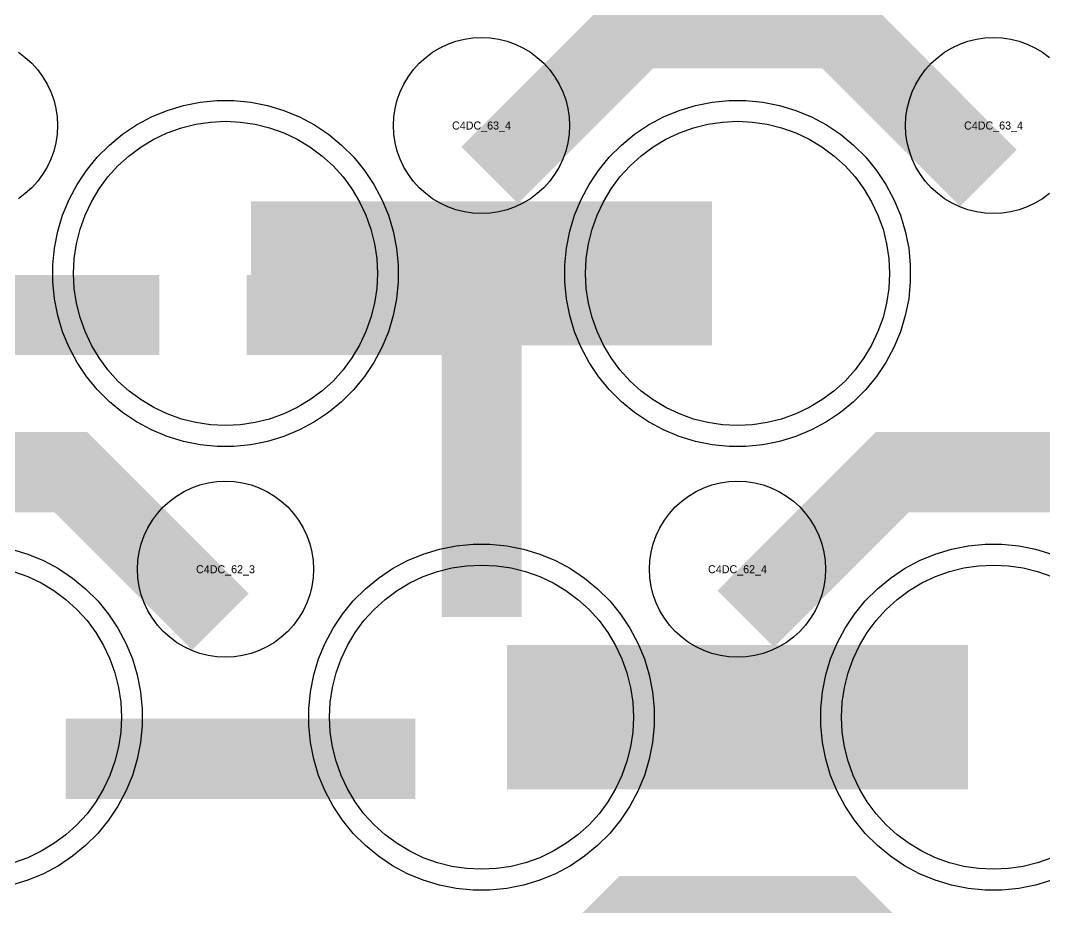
# Model space of a CAD drawing. Extents: x -11880 to 11880, y -14992 to 14992.
# Drawn here: x -10864.1 to -10544.1, y -6308 to -6031 of the extents above; entities that cross this region are included whole.
import ezdxf
from ezdxf.enums import TextEntityAlignment as Align

# ---------------------------------------------------------------- set-up
doc = ezdxf.new("R2010")
doc.units = 0
doc.header["$MEASUREMENT"] = 0
for name, color, linetype in [('GDS_775_DT_237', 138, 'CONTINUOUS'), ('RDL1_FS', 34, 'CONTINUOUS'), ('RDL_BS', 160, 'CONTINUOUS')]:
    doc.layers.add(name, color=color, linetype=linetype)

msp = doc.modelspace()

# ---------------------------------------------------------------- linework, layer by layer
at = {"layer": 'RDL1_FS'}
for points in [[(-10800, -6157.539), (-10804.657, -6157.31), (-10809.268, -6156.626), (-10813.791, -6155.494), (-10818.181, -6153.922), (-10822.395, -6151.93), (-10826.395, -6149.532), (-10830.14, -6146.754), (-10833.594, -6143.624), (-10836.724, -6140.17), (-10839.502, -6136.425), (-10841.9, -6132.425), (-10843.892, -6128.211), (-10845.464, -6123.821), (-10846.596, -6119.298), (-10847.28, -6114.687), (-10847.509, -6110.03), (-10847.28, -6105.373), (-10846.596, -6100.762), (-10845.464, -6096.239), (-10843.892, -6091.849), (-10841.9, -6087.635), (-10839.502, -6083.635), (-10836.724, -6079.89), (-10833.594, -6076.436), (-10830.14, -6073.306), (-10826.395, -6070.528), (-10822.395, -6068.13), (-10818.181, -6066.138), (-10813.791, -6064.566), (-10809.268, -6063.434), (-10804.657, -6062.75), (-10800, -6062.521), (-10795.343, -6062.75), (-10790.732, -6063.434), (-10786.209, -6064.566), (-10781.819, -6066.138), (-10777.605, -6068.13), (-10773.605, -6070.528), (-10769.86, -6073.306), (-10766.406, -6076.436), (-10763.276, -6079.89), (-10760.498, -6083.635), (-10758.1, -6087.635), (-10756.108, -6091.849), (-10754.536, -6096.239), (-10753.404, -6100.762), (-10752.72, -6105.373), (-10752.491, -6110.03), (-10752.72, -6114.687), (-10753.404, -6119.298), (-10754.536, -6123.821), (-10756.108, -6128.211), (-10758.1, -6132.425), (-10760.498, -6136.425), (-10763.276, -6140.17), (-10766.406, -6143.624), (-10769.86, -6146.754), (-10773.605, -6149.532), (-10777.605, -6151.93), (-10781.819, -6153.922), (-10786.209, -6155.494), (-10790.732, -6156.626), (-10795.343, -6157.31)], [(-10640, -6157.539), (-10644.657, -6157.31), (-10649.268, -6156.626), (-10653.791, -6155.494), (-10658.181, -6153.922), (-10662.395, -6151.93), (-10666.395, -6149.532), (-10670.14, -6146.754), (-10673.594, -6143.624), (-10676.724, -6140.17), (-10679.502, -6136.425), (-10681.9, -6132.425), (-10683.892, -6128.211), (-10685.464, -6123.821), (-10686.596, -6119.298), (-10687.28, -6114.687), (-10687.509, -6110.03), (-10687.28, -6105.373), (-10686.596, -6100.762), (-10685.464, -6096.239), (-10683.892, -6091.849), (-10681.9, -6087.635), (-10679.502, -6083.635), (-10676.724, -6079.89), (-10673.594, -6076.436), (-10670.14, -6073.306), (-10666.395, -6070.528), (-10662.395, -6068.13), (-10658.181, -6066.138), (-10653.791, -6064.566), (-10649.268, -6063.434), (-10644.657, -6062.75), (-10640, -6062.521), (-10635.343, -6062.75), (-10630.732, -6063.434), (-10626.209, -6064.566), (-10621.819, -6066.138), (-10617.605, -6068.13), (-10613.605, -6070.528), (-10609.86, -6073.306), (-10606.406, -6076.436), (-10603.276, -6079.89), (-10600.498, -6083.635), (-10598.1, -6087.635), (-10596.108, -6091.849), (-10594.536, -6096.239), (-10593.404, -6100.762), (-10592.72, -6105.373), (-10592.491, -6110.03), (-10592.72, -6114.687), (-10593.404, -6119.298), (-10594.536, -6123.821), (-10596.108, -6128.211), (-10598.1, -6132.425), (-10600.498, -6136.425), (-10603.276, -6140.17), (-10606.406, -6143.624), (-10609.86, -6146.754), (-10613.605, -6149.532), (-10617.605, -6151.93), (-10621.819, -6153.922), (-10626.209, -6155.494), (-10630.732, -6156.626), (-10635.343, -6157.31)], [(-10720, -6296.099), (-10724.657, -6295.87), (-10729.268, -6295.186), (-10733.791, -6294.054), (-10738.181, -6292.482), (-10742.395, -6290.49), (-10746.395, -6288.092), (-10750.14, -6285.314), (-10753.594, -6282.184), (-10756.724, -6278.73), (-10759.502, -6274.985), (-10761.9, -6270.985), (-10763.892, -6266.771), (-10765.464, -6262.381), (-10766.596, -6257.858), (-10767.28, -6253.247), (-10767.509, -6248.59), (-10767.28, -6243.933), (-10766.596, -6239.322), (-10765.464, -6234.799), (-10763.892, -6230.409), (-10761.9, -6226.195), (-10759.502, -6222.195), (-10756.724, -6218.45), (-10753.594, -6214.996), (-10750.14, -6211.866), (-10746.395, -6209.088), (-10742.395, -6206.69), (-10738.181, -6204.698), (-10733.791, -6203.126), (-10729.268, -6201.994), (-10724.657, -6201.31), (-10720, -6201.081), (-10715.343, -6201.31), (-10710.732, -6201.994), (-10706.209, -6203.126), (-10701.819, -6204.698), (-10697.605, -6206.69), (-10693.605, -6209.088), (-10689.86, -6211.866), (-10686.406, -6214.996), (-10683.276, -6218.45), (-10680.498, -6222.195), (-10678.1, -6226.195), (-10676.108, -6230.409), (-10674.536, -6234.799), (-10673.404, -6239.322), (-10672.72, -6243.933), (-10672.491, -6248.59), (-10672.72, -6253.247), (-10673.404, -6257.858), (-10674.536, -6262.381), (-10676.108, -6266.771), (-10678.1, -6270.985), (-10680.498, -6274.985), (-10683.276, -6278.73), (-10686.406, -6282.184), (-10689.86, -6285.314), (-10693.605, -6288.092), (-10697.605, -6290.49), (-10701.819, -6292.482), (-10706.209, -6294.054), (-10710.732, -6295.186), (-10715.343, -6295.87)]]:
    msp.add_lwpolyline(points, close=True, dxfattribs=at)
for points in [[(-10791.998, -6110.03, 45, 45, 0), (-10719.998, -6110.03, 45, 45, 0)], [(-10719.998, -6110.03, 45, 45, 0), (-10647.998, -6110.03, 45, 45, 0)], [(-10711.998, -6248.59, 45, 45, 0), (-10639.998, -6248.59, 45, 45, 0)], [(-10639.998, -6248.59, 45, 45, 0), (-10567.998, -6248.59, 45, 45, 0)]]:
    msp.add_lwpolyline(points, format="xyseb", dxfattribs=at)
for points in [[(-10541.819, -6292.482), (-10546.209, -6294.054), (-10550.732, -6295.186), (-10555.343, -6295.87), (-10560, -6296.099), (-10564.657, -6295.87), (-10569.268, -6295.186), (-10573.791, -6294.054), (-10578.181, -6292.482), (-10582.395, -6290.49), (-10586.395, -6288.092), (-10590.14, -6285.314), (-10593.594, -6282.184), (-10596.724, -6278.73), (-10599.502, -6274.985), (-10601.9, -6270.985), (-10603.892, -6266.771), (-10605.464, -6262.381), (-10606.596, -6257.858), (-10607.28, -6253.247), (-10607.509, -6248.59), (-10607.28, -6243.933), (-10606.596, -6239.322), (-10605.464, -6234.799), (-10603.892, -6230.409), (-10601.9, -6226.195), (-10599.502, -6222.195), (-10596.724, -6218.45), (-10593.594, -6214.996), (-10590.14, -6211.866), (-10586.395, -6209.088), (-10582.395, -6206.69), (-10578.181, -6204.698), (-10573.791, -6203.126), (-10569.268, -6201.994), (-10564.657, -6201.31), (-10560, -6201.081), (-10555.343, -6201.31), (-10550.732, -6201.994), (-10546.209, -6203.126), (-10541.819, -6204.698)], [(-10866.209, -6203.126), (-10861.819, -6204.698), (-10857.605, -6206.69), (-10853.605, -6209.088), (-10849.86, -6211.866), (-10846.406, -6214.996), (-10843.276, -6218.45), (-10840.498, -6222.195), (-10838.1, -6226.195), (-10836.108, -6230.409), (-10834.536, -6234.799), (-10833.404, -6239.322), (-10832.72, -6243.933), (-10832.491, -6248.59), (-10832.72, -6253.247), (-10833.404, -6257.858), (-10834.536, -6262.381), (-10836.108, -6266.771), (-10838.1, -6270.985), (-10840.498, -6274.985), (-10843.276, -6278.73), (-10846.406, -6282.184), (-10849.86, -6285.314), (-10853.605, -6288.092), (-10857.605, -6290.49), (-10861.819, -6292.482), (-10866.209, -6294.054)]]:
    msp.add_lwpolyline(points, dxfattribs=at)
at = {"layer": 'RDL_BS'}
for points in [[(-10717.438, -6079.344, 25, 25, 0), (-10671.623, -6033.529, 25, 25, 0), (-10638.07, -6033.529, 25, 25, 0)], [(-10561.599, -6080.243, 25, 25, 0), (-10608.313, -6033.529, 25, 25, 0), (-10638.071, -6033.529, 25, 25, 0)], [(-10720, -6217.27, 25, 25, 0), (-10720, -6110.493, 25, 25, 0)], [(-10720, -6217.27, 25, 25, 0), (-10720, -6110.493, 25, 25, 0)], [(-10929.984, -6123.043, 25, 25, 0), (-10820.719, -6123.043, 25, 25, 0)], [(-10707.5, -6122.993, 25, 25, 0), (-10793.333, -6122.993, 25, 25, 0)], [(-10707.5, -6122.993, 25, 25, 0), (-10772.167, -6122.993, 25, 25, 0)], [(-10801.599, -6218.803, 25, 25, 0), (-10848.313, -6172.089, 25, 25, 0), (-10878.071, -6172.089, 25, 25, 0)], [(-10637.438, -6217.904, 25, 25, 0), (-10591.623, -6172.089, 25, 25, 0), (-10558.07, -6172.089, 25, 25, 0)], [(-10481.599, -6218.803, 25, 25, 0), (-10528.313, -6172.089, 25, 25, 0), (-10558.071, -6172.089, 25, 25, 0)], [(-10849.984, -6261.603, 25, 25, 0), (-10740.719, -6261.603, 25, 25, 0)], [(-10717.438, -6356.469, 25, 25, 0), (-10671.623, -6310.654, 25, 25, 0), (-10638.07, -6310.654, 25, 25, 0)], [(-10561.599, -6357.368, 25, 25, 0), (-10608.313, -6310.654, 25, 25, 0), (-10638.071, -6310.654, 25, 25, 0)]]:
    msp.add_lwpolyline(points, format="xyseb", dxfattribs=at)
for points in [[(-10720, -6091.336), (-10722.693, -6091.204), (-10725.365, -6090.808), (-10727.984, -6090.151), (-10730.519, -6089.244), (-10732.956, -6088.092), (-10735.28, -6086.699), (-10737.443, -6085.096), (-10739.442, -6083.284), (-10741.254, -6081.285), (-10742.857, -6079.122), (-10744.25, -6076.798), (-10745.402, -6074.361), (-10746.309, -6071.826), (-10746.966, -6069.207), (-10747.362, -6066.535), (-10747.494, -6063.842), (-10747.362, -6061.149), (-10746.966, -6058.477), (-10746.309, -6055.858), (-10745.402, -6053.323), (-10744.25, -6050.886), (-10742.857, -6048.562), (-10741.254, -6046.399), (-10739.442, -6044.4), (-10737.443, -6042.588), (-10735.28, -6040.985), (-10732.956, -6039.592), (-10730.519, -6038.44), (-10727.984, -6037.533), (-10725.365, -6036.876), (-10722.693, -6036.48), (-10720, -6036.348), (-10717.307, -6036.48), (-10714.635, -6036.876), (-10712.016, -6037.533), (-10709.481, -6038.44), (-10707.044, -6039.592), (-10704.72, -6040.985), (-10702.557, -6042.588), (-10700.558, -6044.4), (-10698.746, -6046.399), (-10697.143, -6048.562), (-10695.75, -6050.886), (-10694.598, -6053.323), (-10693.691, -6055.858), (-10693.034, -6058.477), (-10692.638, -6061.149), (-10692.506, -6063.842), (-10692.638, -6066.535), (-10693.034, -6069.207), (-10693.691, -6071.826), (-10694.598, -6074.361), (-10695.75, -6076.798), (-10697.143, -6079.122), (-10698.746, -6081.285), (-10700.558, -6083.284), (-10702.557, -6085.096), (-10704.72, -6086.699), (-10707.044, -6088.092), (-10709.481, -6089.244), (-10712.016, -6090.151), (-10714.635, -6090.808), (-10717.307, -6091.204)], [(-10802.644, -6164.03), (-10807.938, -6163.513), (-10813.165, -6162.467), (-10818.205, -6160.936), (-10823.115, -6158.905), (-10827.777, -6156.413), (-10832.191, -6153.466), (-10836.292, -6150.104), (-10840.074, -6146.322), (-10843.436, -6142.221), (-10846.383, -6137.807), (-10848.875, -6133.145), (-10850.906, -6128.235), (-10852.437, -6123.195), (-10853.483, -6117.968), (-10854, -6112.674), (-10854, -6107.386), (-10853.483, -6102.092), (-10852.437, -6096.865), (-10850.906, -6091.825), (-10848.875, -6086.915), (-10846.383, -6082.253), (-10843.436, -6077.839), (-10840.074, -6073.738), (-10836.292, -6069.956), (-10832.191, -6066.594), (-10827.777, -6063.647), (-10823.115, -6061.155), (-10818.205, -6059.124), (-10813.165, -6057.593), (-10807.938, -6056.547), (-10802.644, -6056.03), (-10797.356, -6056.03), (-10792.062, -6056.547), (-10786.835, -6057.593), (-10781.795, -6059.124), (-10776.885, -6061.155), (-10772.223, -6063.647), (-10767.809, -6066.594), (-10763.708, -6069.956), (-10759.926, -6073.738), (-10756.564, -6077.839), (-10753.617, -6082.253), (-10751.125, -6086.915), (-10749.094, -6091.825), (-10747.563, -6096.865), (-10746.517, -6102.092), (-10746, -6107.386), (-10746, -6112.674), (-10746.517, -6117.968), (-10747.563, -6123.195), (-10749.094, -6128.235), (-10751.125, -6133.145), (-10753.617, -6137.807), (-10756.564, -6142.221), (-10759.926, -6146.322), (-10763.708, -6150.104), (-10767.809, -6153.466), (-10772.223, -6156.413), (-10776.885, -6158.905), (-10781.795, -6160.936), (-10786.835, -6162.467), (-10792.062, -6163.513), (-10797.356, -6164.03)], [(-10642.644, -6164.03), (-10647.938, -6163.513), (-10653.165, -6162.467), (-10658.205, -6160.936), (-10663.115, -6158.905), (-10667.777, -6156.413), (-10672.191, -6153.466), (-10676.292, -6150.104), (-10680.074, -6146.322), (-10683.436, -6142.221), (-10686.383, -6137.807), (-10688.875, -6133.145), (-10690.906, -6128.235), (-10692.437, -6123.195), (-10693.483, -6117.968), (-10694, -6112.674), (-10694, -6107.386), (-10693.483, -6102.092), (-10692.437, -6096.865), (-10690.906, -6091.825), (-10688.875, -6086.915), (-10686.383, -6082.253), (-10683.436, -6077.839), (-10680.074, -6073.738), (-10676.292, -6069.956), (-10672.191, -6066.594), (-10667.777, -6063.647), (-10663.115, -6061.155), (-10658.205, -6059.124), (-10653.165, -6057.593), (-10647.938, -6056.547), (-10642.644, -6056.03), (-10637.356, -6056.03), (-10632.062, -6056.547), (-10626.835, -6057.593), (-10621.795, -6059.124), (-10616.885, -6061.155), (-10612.223, -6063.647), (-10607.809, -6066.594), (-10603.708, -6069.956), (-10599.926, -6073.738), (-10596.564, -6077.839), (-10593.617, -6082.253), (-10591.125, -6086.915), (-10589.094, -6091.825), (-10587.563, -6096.865), (-10586.517, -6102.092), (-10586, -6107.386), (-10586, -6112.674), (-10586.517, -6117.968), (-10587.563, -6123.195), (-10589.094, -6128.235), (-10591.125, -6133.145), (-10593.617, -6137.807), (-10596.564, -6142.221), (-10599.926, -6146.322), (-10603.708, -6150.104), (-10607.809, -6153.466), (-10612.223, -6156.413), (-10616.885, -6158.905), (-10621.795, -6160.936), (-10626.835, -6162.467), (-10632.062, -6163.513), (-10637.356, -6164.03)], [(-10800, -6229.896), (-10802.693, -6229.764), (-10805.365, -6229.368), (-10807.984, -6228.711), (-10810.519, -6227.804), (-10812.956, -6226.652), (-10815.28, -6225.259), (-10817.443, -6223.656), (-10819.442, -6221.844), (-10821.254, -6219.845), (-10822.857, -6217.682), (-10824.25, -6215.358), (-10825.402, -6212.921), (-10826.309, -6210.386), (-10826.966, -6207.767), (-10827.362, -6205.095), (-10827.494, -6202.402), (-10827.362, -6199.709), (-10826.966, -6197.037), (-10826.309, -6194.418), (-10825.402, -6191.883), (-10824.25, -6189.446), (-10822.857, -6187.122), (-10821.254, -6184.959), (-10819.442, -6182.96), (-10817.443, -6181.148), (-10815.28, -6179.545), (-10812.956, -6178.152), (-10810.519, -6177), (-10807.984, -6176.093), (-10805.365, -6175.436), (-10802.693, -6175.04), (-10800, -6174.908), (-10797.307, -6175.04), (-10794.635, -6175.436), (-10792.016, -6176.093), (-10789.481, -6177), (-10787.044, -6178.152), (-10784.72, -6179.545), (-10782.557, -6181.148), (-10780.558, -6182.96), (-10778.746, -6184.959), (-10777.143, -6187.122), (-10775.75, -6189.446), (-10774.598, -6191.883), (-10773.691, -6194.418), (-10773.034, -6197.037), (-10772.638, -6199.709), (-10772.506, -6202.402), (-10772.638, -6205.095), (-10773.034, -6207.767), (-10773.691, -6210.386), (-10774.598, -6212.921), (-10775.75, -6215.358), (-10777.143, -6217.682), (-10778.746, -6219.845), (-10780.558, -6221.844), (-10782.557, -6223.656), (-10784.72, -6225.259), (-10787.044, -6226.652), (-10789.481, -6227.804), (-10792.016, -6228.711), (-10794.635, -6229.368), (-10797.307, -6229.764)], [(-10640, -6229.896), (-10642.693, -6229.764), (-10645.365, -6229.368), (-10647.984, -6228.711), (-10650.519, -6227.804), (-10652.956, -6226.652), (-10655.28, -6225.259), (-10657.443, -6223.656), (-10659.442, -6221.844), (-10661.254, -6219.845), (-10662.857, -6217.682), (-10664.25, -6215.358), (-10665.402, -6212.921), (-10666.309, -6210.386), (-10666.966, -6207.767), (-10667.362, -6205.095), (-10667.494, -6202.402), (-10667.362, -6199.709), (-10666.966, -6197.037), (-10666.309, -6194.418), (-10665.402, -6191.883), (-10664.25, -6189.446), (-10662.857, -6187.122), (-10661.254, -6184.959), (-10659.442, -6182.96), (-10657.443, -6181.148), (-10655.28, -6179.545), (-10652.956, -6178.152), (-10650.519, -6177), (-10647.984, -6176.093), (-10645.365, -6175.436), (-10642.693, -6175.04), (-10640, -6174.908), (-10637.307, -6175.04), (-10634.635, -6175.436), (-10632.016, -6176.093), (-10629.481, -6177), (-10627.044, -6178.152), (-10624.72, -6179.545), (-10622.557, -6181.148), (-10620.558, -6182.96), (-10618.746, -6184.959), (-10617.143, -6187.122), (-10615.75, -6189.446), (-10614.598, -6191.883), (-10613.691, -6194.418), (-10613.034, -6197.037), (-10612.638, -6199.709), (-10612.506, -6202.402), (-10612.638, -6205.095), (-10613.034, -6207.767), (-10613.691, -6210.386), (-10614.598, -6212.921), (-10615.75, -6215.358), (-10617.143, -6217.682), (-10618.746, -6219.845), (-10620.558, -6221.844), (-10622.557, -6223.656), (-10624.72, -6225.259), (-10627.044, -6226.652), (-10629.481, -6227.804), (-10632.016, -6228.711), (-10634.635, -6229.368), (-10637.307, -6229.764)], [(-10722.644, -6302.59), (-10727.938, -6302.073), (-10733.165, -6301.027), (-10738.205, -6299.496), (-10743.115, -6297.465), (-10747.777, -6294.973), (-10752.191, -6292.026), (-10756.292, -6288.664), (-10760.074, -6284.882), (-10763.436, -6280.781), (-10766.383, -6276.367), (-10768.875, -6271.705), (-10770.906, -6266.795), (-10772.437, -6261.755), (-10773.483, -6256.528), (-10774, -6251.234), (-10774, -6245.946), (-10773.483, -6240.652), (-10772.437, -6235.425), (-10770.906, -6230.385), (-10768.875, -6225.475), (-10766.383, -6220.813), (-10763.436, -6216.399), (-10760.074, -6212.298), (-10756.292, -6208.516), (-10752.191, -6205.154), (-10747.777, -6202.207), (-10743.115, -6199.715), (-10738.205, -6197.684), (-10733.165, -6196.153), (-10727.938, -6195.107), (-10722.644, -6194.59), (-10717.356, -6194.59), (-10712.062, -6195.107), (-10706.835, -6196.153), (-10701.795, -6197.684), (-10696.885, -6199.715), (-10692.223, -6202.207), (-10687.809, -6205.154), (-10683.708, -6208.516), (-10679.926, -6212.298), (-10676.564, -6216.399), (-10673.617, -6220.813), (-10671.125, -6225.475), (-10669.094, -6230.385), (-10667.563, -6235.425), (-10666.517, -6240.652), (-10666, -6245.946), (-10666, -6251.234), (-10666.517, -6256.528), (-10667.563, -6261.755), (-10669.094, -6266.795), (-10671.125, -6271.705), (-10673.617, -6276.367), (-10676.564, -6280.781), (-10679.926, -6284.882), (-10683.708, -6288.664), (-10687.809, -6292.026), (-10692.223, -6294.973), (-10696.885, -6297.465), (-10701.795, -6299.496), (-10706.835, -6301.027), (-10712.062, -6302.073), (-10717.356, -6302.59)]]:
    msp.add_lwpolyline(points, close=True, dxfattribs=at)
for points in [[(-10542.557, -6085.096), (-10544.72, -6086.699), (-10547.044, -6088.092), (-10549.481, -6089.244), (-10552.016, -6090.151), (-10554.635, -6090.808), (-10557.307, -6091.204), (-10560, -6091.336), (-10562.693, -6091.204), (-10565.365, -6090.808), (-10567.984, -6090.151), (-10570.519, -6089.244), (-10572.956, -6088.092), (-10575.28, -6086.699), (-10577.443, -6085.096), (-10579.442, -6083.284), (-10581.254, -6081.285), (-10582.857, -6079.122), (-10584.25, -6076.798), (-10585.402, -6074.361), (-10586.309, -6071.826), (-10586.966, -6069.207), (-10587.362, -6066.535), (-10587.494, -6063.842), (-10587.362, -6061.149), (-10586.966, -6058.477), (-10586.309, -6055.858), (-10585.402, -6053.323), (-10584.25, -6050.886), (-10582.857, -6048.562), (-10581.254, -6046.399), (-10579.442, -6044.4), (-10577.443, -6042.588), (-10575.28, -6040.985), (-10572.956, -6039.592), (-10570.519, -6038.44), (-10567.984, -6037.533), (-10565.365, -6036.876), (-10562.693, -6036.48), (-10560, -6036.348), (-10557.307, -6036.48), (-10554.635, -6036.876), (-10552.016, -6037.533), (-10549.481, -6038.44), (-10547.044, -6039.592), (-10544.72, -6040.985), (-10542.557, -6042.588)], [(-10864.72, -6040.985), (-10862.557, -6042.588), (-10860.558, -6044.4), (-10858.746, -6046.399), (-10857.143, -6048.562), (-10855.75, -6050.886), (-10854.598, -6053.323), (-10853.691, -6055.858), (-10853.034, -6058.477), (-10852.638, -6061.149), (-10852.506, -6063.842), (-10852.638, -6066.535), (-10853.034, -6069.207), (-10853.691, -6071.826), (-10854.598, -6074.361), (-10855.75, -6076.798), (-10857.143, -6079.122), (-10858.746, -6081.285), (-10860.558, -6083.284), (-10862.557, -6085.096), (-10864.72, -6086.699)], [(-10541.795, -6299.496), (-10546.835, -6301.027), (-10552.062, -6302.073), (-10557.356, -6302.59), (-10562.644, -6302.59), (-10567.938, -6302.073), (-10573.165, -6301.027), (-10578.205, -6299.496), (-10583.115, -6297.465), (-10587.777, -6294.973), (-10592.191, -6292.026), (-10596.292, -6288.664), (-10600.074, -6284.882), (-10603.436, -6280.781), (-10606.383, -6276.367), (-10608.875, -6271.705), (-10610.906, -6266.795), (-10612.437, -6261.755), (-10613.483, -6256.528), (-10614, -6251.234), (-10614, -6245.946), (-10613.483, -6240.652), (-10612.437, -6235.425), (-10610.906, -6230.385), (-10608.875, -6225.475), (-10606.383, -6220.813), (-10603.436, -6216.399), (-10600.074, -6212.298), (-10596.292, -6208.516), (-10592.191, -6205.154), (-10587.777, -6202.207), (-10583.115, -6199.715), (-10578.205, -6197.684), (-10573.165, -6196.153), (-10567.938, -6195.107), (-10562.644, -6194.59), (-10557.356, -6194.59), (-10552.062, -6195.107), (-10546.835, -6196.153), (-10541.795, -6197.684)], [(-10866.835, -6196.153), (-10861.795, -6197.684), (-10856.885, -6199.715), (-10852.223, -6202.207), (-10847.809, -6205.154), (-10843.708, -6208.516), (-10839.926, -6212.298), (-10836.564, -6216.399), (-10833.617, -6220.813), (-10831.125, -6225.475), (-10829.094, -6230.385), (-10827.563, -6235.425), (-10826.517, -6240.652), (-10826, -6245.946), (-10826, -6251.234), (-10826.517, -6256.528), (-10827.563, -6261.755), (-10829.094, -6266.795), (-10831.125, -6271.705), (-10833.617, -6276.367), (-10836.564, -6280.781), (-10839.926, -6284.882), (-10843.708, -6288.664), (-10847.809, -6292.026), (-10852.223, -6294.973), (-10856.885, -6297.465), (-10861.795, -6299.496), (-10866.835, -6301.027)]]:
    msp.add_lwpolyline(points, dxfattribs=at)

# ---------------------------------------------------------------- texts
at = {"layer": 'GDS_775_DT_237'}
for s, p in [('C4DC_63_4', (-10720, -6063.842)), ('C4DC_63_4', (-10720, -6063.842)), ('C4DC_63_4', (-10560, -6063.842)), ('C4DC_63_4', (-10560, -6063.842)), ('C4DC_62_3', (-10800, -6202.402)), ('C4DC_62_3', (-10800, -6202.402)), ('C4DC_62_4', (-10640, -6202.402)), ('C4DC_62_4', (-10640, -6202.402))]:
    msp.add_text(s, height=2.5, dxfattribs=at).set_placement(p, align=Align.MIDDLE_CENTER)

doc.saveas('drawing.dxf')
